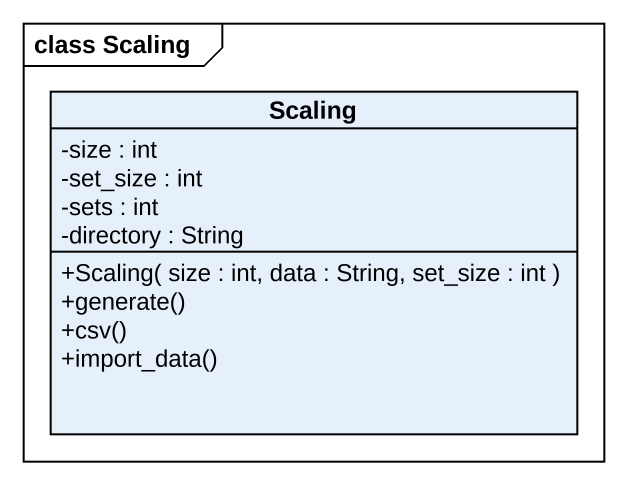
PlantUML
@startuml
mainframe class Scaling
hide circle
hide empty members
skinparam classAttributeIconSize 0
class Scaling {
  -size : int
  -set_size : int
  -sets : int
  -directory : String
  +Scaling( size : int, data : String, set_size : int )
  +generate()
  +csv()
  +import_data()
}
@enduml
